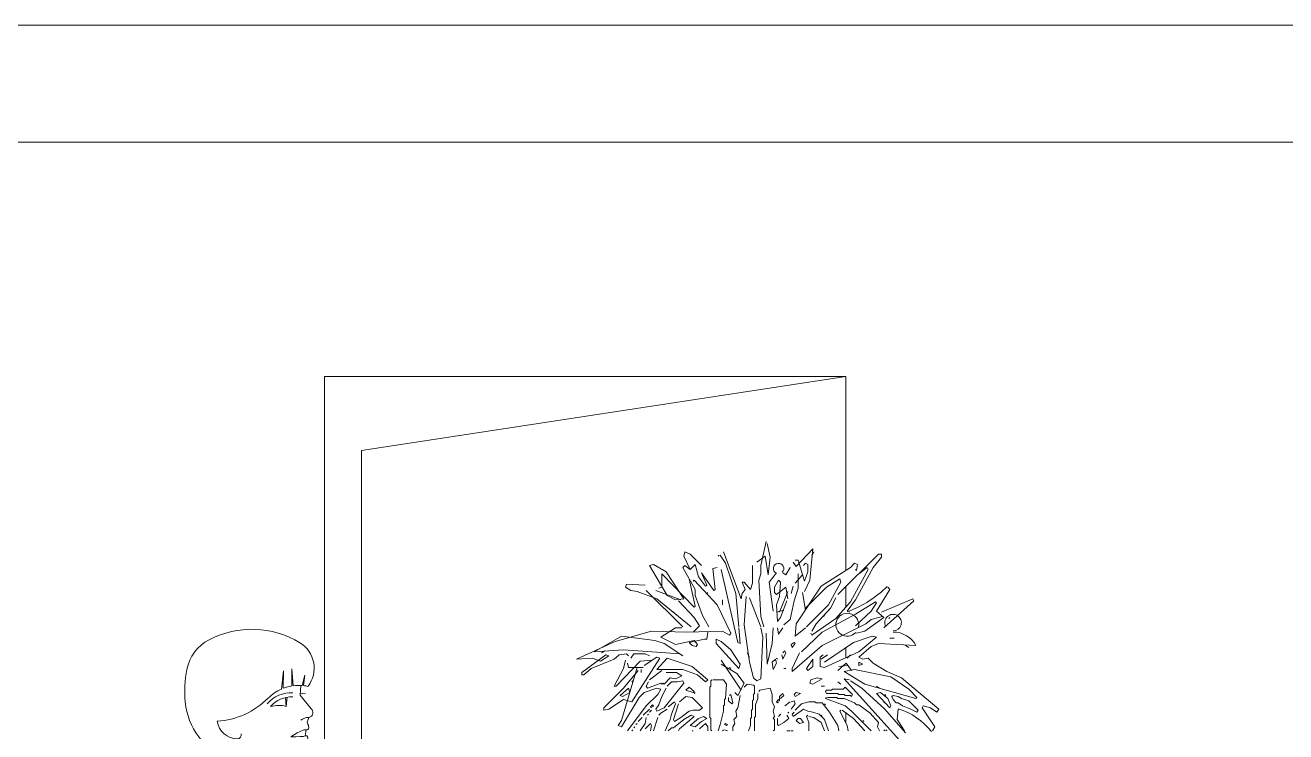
# Model space of a CAD drawing. Header units: metres. Extents: x -2 to 3328848, y -2 to 2725060.
# Drawn here: x 1663884.02 to 1663905.54, y 1363173.68 to 1363185.75 of the extents above; entities that cross this region are included whole.
import ezdxf

# ---------------------------------------------------------------- set-up
doc = ezdxf.new("R2010")
doc.units = ezdxf.units.M
doc.linetypes.add('0', pattern=[0])
doc.layers.get('0').update_dxf_attribs({"color": 253, "lineweight": 0})
for name, color, linetype, lineweight in [('8', 253, 'Continuous', 0), ('EFEC', 253, 'Continuous', 0), ('PUERTAS', 253, 'Continuous', 0)]:
    doc.layers.add(name, color=color, linetype=linetype, lineweight=lineweight)

# ---------------------------------------------------------------- blocks, each defined once
blk = doc.blocks.new('A$C16C20323')
at = {"layer": '8'}
for p, q in [((4361, 1782.8), (4364.5, 1775.8)), ((4368, 1735.5), (4362.8, 1788.1)), ((4362.8, 1788.1), (4390.8, 1758.3)), ((4434.6, 1774.1), (4439.9, 1796.8)), ((4450.4, 1760), (4441.6, 1800.4)), ((4483.7, 1704), (4513.5, 1782.8)), ((4578.3, 1782.8), (4569.6, 1779.3)), ((4580.1, 1775.8), (4578.3, 1782.8)), ((4252.4, 1779.3), (4247.1, 1779.3)), ((4247.1, 1779.3), (4247.1, 1774.1)), ((4247.1, 1774.1), (4261.1, 1756.5)), ((4320.7, 1711), (4252.4, 1779.3)), ((4287.4, 1761.8), (4292.7, 1763.6)), ((4289.2, 1751.3), (4287.4, 1761.8)), ((4292.7, 1763.6), (4299.7, 1756.5)), ((4371.5, 1761.8), (4375, 1763.6)), ((4371.5, 1749.5), (4371.5, 1761.8)), ((4375, 1763.6), (4378.5, 1760)), ((4387.3, 1768.8), (4376.8, 1733.8)), ((4392.6, 1768.8), (4387.3, 1768.8)), ((4390.8, 1758.3), (4396.1, 1765.3)), ((4438.1, 1744.3), (4434.6, 1774.1)), ((4443.4, 1775.8), (4438.1, 1744.3)), ((4457.4, 1765.3), (4443.4, 1775.8)), ((4492.5, 1712.7), (4510, 1763.6)), ((4510, 1763.6), (4518.7, 1777.6)), ((4522.2, 1775.8), (4520.5, 1777.6)), ((4520.5, 1777.6), (4522.2, 1775.8)), ((4569.6, 1779.3), (4550.3, 1760)), ((4555.5, 1740.8), (4560.8, 1761.8)), ((4560.8, 1761.8), (4569.6, 1753)), ((4569.6, 1753), (4580.1, 1775.8)), ((4630.9, 1761.8), (4609.9, 1749.5)), ((4637.9, 1760), (4630.9, 1761.8)), ((4261.1, 1756.5), (4290.9, 1702.2)), ((4271.6, 1756.5), (4269.9, 1753)), ((4269.9, 1753), (4299.7, 1698.7)), ((4285.7, 1746), (4271.6, 1756.5)), ((4290.9, 1753), (4289.2, 1751.3)), ((4289.2, 1751.3), (4289.2, 1751.3)), ((4299.7, 1756.5), (4348.8, 1725)), ((4376.8, 1733.8), (4371.5, 1749.5)), ((4380.3, 1744.3), (4392.6, 1730.3)), ((4387.3, 1721.5), (4387.3, 1746)), ((4401.3, 1756.5), (4408.3, 1744.3)), ((4408.3, 1744.3), (4413.6, 1747.8)), ((4424.1, 1747.8), (4436.4, 1732)), ((4450.4, 1746), (4450.4, 1760)), ((4453.9, 1735.5), (4450.4, 1746)), ((4464.4, 1760), (4464.4, 1730.3)), ((4517, 1753), (4489, 1630.4)), ((4524, 1756.5), (4531, 1754.8)), ((4531, 1754.8), (4527.5, 1719.7)), ((4529.3, 1718), (4550.3, 1747.8)), ((4550.3, 1747.8), (4541.5, 1726.7)), ((4543.3, 1725), (4555.5, 1740.8)), ((4560.8, 1719.7), (4581.8, 1756.5)), ((4562.6, 1689.9), (4616.9, 1746)), ((4578.3, 1760), (4569.6, 1753)), ((4581.8, 1756.5), (4578.3, 1760)), ((4609.9, 1749.5), (4580.1, 1704)), ((4608.1, 1709.2), (4637.9, 1760)), ((4616.9, 1746), (4616.9, 1723.2)), ((4236.6, 1723.2), (4233.1, 1719.7)), ((4233.1, 1719.7), (4255.9, 1682.9)), ((4315.5, 1732), (4317.2, 1737.3)), ((4336.5, 1693.5), (4315.5, 1732)), ((4317.2, 1737.3), (4340, 1723.2)), ((4340, 1723.2), (4375, 1688.2)), ((4348.8, 1725), (4390.8, 1661.9)), ((4376.8, 1716.2), (4368, 1735.5)), ((4394.3, 1700.5), (4387.3, 1721.5)), ((4396.1, 1725), (4399.6, 1712.7)), ((4404.8, 1704), (4408.3, 1723.2)), ((4408.3, 1723.2), (4424.1, 1711)), ((4420.6, 1735.5), (4417.1, 1732)), ((4417.1, 1732), (4418.9, 1707.5)), ((4427.6, 1723.2), (4420.6, 1735.5)), ((4427.6, 1714.5), (4427.6, 1723.2)), ((4436.4, 1732), (4429.4, 1682.9)), ((4450.4, 1674.2), (4453.9, 1735.5)), ((4464.4, 1730.3), (4467.9, 1719.7)), ((4467.9, 1719.7), (4478.4, 1732)), ((4481.9, 1732), (4476.7, 1719.7)), ((4476.7, 1719.7), (4481.9, 1712.7)), ((4478.4, 1732), (4481.9, 1732)), ((4562.6, 1735.5), (4524, 1693.5)), ((4527.5, 1719.7), (4529.3, 1718)), ((4541.5, 1726.7), (4543.3, 1725)), ((4571.3, 1737.3), (4560.8, 1691.7)), ((4560.8, 1709.2), (4560.8, 1719.7)), ((4564.3, 1733.8), (4562.6, 1735.5)), ((4562.6, 1735.5), (4562.6, 1735.5)), ((4594.1, 1723.2), (4592.3, 1721.5)), ((4592.3, 1721.5), (4592.3, 1721.5)), ((4616.9, 1723.2), (4622.1, 1721.5)), ((4676.5, 1728.5), (4644.9, 1726.7)), ((4669.5, 1718), (4678.2, 1723.2)), ((4678.2, 1723.2), (4676.5, 1728.5)), ((4192.8, 1700.5), (4194.5, 1704)), ((4243.6, 1654.9), (4192.8, 1700.5)), ((4194.5, 1704), (4247.1, 1681.2)), ((4255.9, 1697), (4257.6, 1698.7)), ((4257.6, 1698.7), (4290.9, 1677.7)), ((4290.9, 1702.2), (4304.9, 1682.9)), ((4299.7, 1698.7), (4324.2, 1670.7)), ((4333, 1688.2), (4324.2, 1705.7)), ((4380.3, 1714.5), (4375, 1684.7)), ((4401.3, 1668.9), (4394.3, 1700.5)), ((4404.8, 1716.2), (4418.9, 1681.2)), ((4417.1, 1672.4), (4406.6, 1700.5)), ((4418.9, 1707.5), (4424.1, 1693.5)), ((4424.1, 1711), (4427.6, 1714.5)), ((4469.7, 1705.7), (4450.4, 1656.7)), ((4474.9, 1707.5), (4478.4, 1660.2)), ((4481.9, 1712.7), (4483.7, 1704)), ((4487.2, 1656.7), (4492.5, 1712.7)), ((4515.2, 1693.5), (4515.2, 1702.2)), ((4515.2, 1702.2), (4515.2, 1693.5)), ((4541.5, 1714.5), (4539.8, 1712.7)), ((4539.8, 1712.7), (4539.8, 1712.7)), ((4548.5, 1675.9), (4560.8, 1709.2)), ((4562.6, 1672.4), (4588.8, 1700.5)), ((4567.8, 1656.7), (4625.6, 1704)), ((4580.1, 1704), (4594.1, 1702.2)), ((4643.2, 1718), (4581.8, 1656.7)), ((4627.4, 1718), (4585.3, 1702.2)), ((4594.1, 1702.2), (4608.1, 1709.2)), ((4625.6, 1704), (4658.9, 1716.2)), ((4658.9, 1716.2), (4669.5, 1718)), ((4255.9, 1682.9), (4243.6, 1672.4)), ((4264.6, 1682.9), (4255.9, 1697)), ((4290.9, 1658.4), (4264.6, 1682.9)), ((4290.9, 1677.7), (4347, 1647.9)), ((4304.9, 1682.9), (4301.4, 1681.2)), ((4357.5, 1661.9), (4333, 1688.2)), ((4373.3, 1656.7), (4336.5, 1693.5)), ((4411.8, 1684.7), (4424.1, 1681.2)), ((4424.1, 1693.5), (4422.4, 1665.4)), ((4524, 1693.5), (4501.2, 1646.1)), ((4560.8, 1691.7), (4562.6, 1689.9)), ((4597.6, 1681.2), (4595.9, 1679.4)), ((4595.9, 1679.4), (4595.9, 1679.4)), ((4234.8, 1670.7), (4233.1, 1672.4)), ((4233.1, 1672.4), (4233.1, 1672.4)), ((4243.6, 1672.4), (4275.2, 1649.6)), ((4245.4, 1674.2), (4264.6, 1668.9)), ((4264.6, 1668.9), (4273.4, 1661.9)), ((4273.4, 1661.9), (4347, 1625.1)), ((4324.2, 1670.7), (4364.5, 1642.6)), ((4345.3, 1674.2), (4343.5, 1675.9)), ((4343.5, 1675.9), (4343.5, 1675.9)), ((4364.5, 1649.6), (4357.5, 1661.9)), ((4390.8, 1661.9), (4392.6, 1640.9)), ((4411.8, 1660.2), (4401.3, 1668.9)), ((4422.4, 1665.4), (4417.1, 1672.4)), ((4445.1, 1656.7), (4450.4, 1674.2)), ((4478.4, 1660.2), (4469.7, 1597.1)), ((4538, 1656.7), (4548.5, 1675.9)), ((4553.8, 1658.4), (4562.6, 1672.4)), ((4564.3, 1647.9), (4553.8, 1658.4)), ((4233.1, 1637.4), (4226.1, 1637.4)), ((4226.1, 1637.4), (4226.1, 1637.4)), ((4255.9, 1639.1), (4262.9, 1640.9)), ((4285.7, 1614.6), (4255.9, 1639.1)), ((4262.9, 1640.9), (4294.4, 1630.4)), ((4275.2, 1649.6), (4289.2, 1646.1)), ((4347, 1647.9), (4382.1, 1614.6)), ((4364.5, 1642.6), (4366.3, 1646.1)), ((4392.6, 1640.9), (4375, 1654.9)), ((4420.6, 1644.4), (4413.6, 1654.9)), ((4422.4, 1654.9), (4420.6, 1644.4)), ((4429.4, 1654.9), (4431.1, 1628.6)), ((4439.9, 1593.6), (4441.6, 1646.1)), ((4446.9, 1639.1), (4450.4, 1654.9)), ((4450.4, 1569), (4446.9, 1639.1)), ((4485.4, 1628.6), (4487.2, 1654.9)), ((4501.2, 1646.1), (4503, 1642.6)), ((4503, 1642.6), (4515.2, 1649.6)), ((4515.2, 1649.6), (4574.8, 1647.9)), ((4517, 1632.1), (4525.8, 1635.6)), ((4525.8, 1635.6), (4525.8, 1628.6)), ((4541.5, 1635.6), (4539.8, 1647.9)), ((4545, 1635.6), (4541.5, 1635.6)), ((4571.3, 1630.4), (4545, 1635.6)), ((4574.8, 1647.9), (4634.4, 1649.6)), ((4583.6, 1654.9), (4594.1, 1654.9)), ((4594.1, 1654.9), (4618.6, 1639.1)), ((4618.6, 1639.1), (4594.1, 1626.9)), ((4685.2, 1640.9), (4629.1, 1633.9)), ((4634.4, 1649.6), (4695.7, 1632.1)), ((4730.8, 1614.6), (4685.2, 1640.9)), ((4252.4, 1628.6), (4189.3, 1625.1)), ((4206.8, 1625.1), (4201.5, 1621.6)), ((4264.6, 1623.4), (4252.4, 1628.6)), ((4285.7, 1605.8), (4264.6, 1623.4)), ((4343.5, 1588.3), (4285.7, 1614.6)), ((4294.4, 1630.4), (4343.5, 1597.1)), ((4347, 1625.1), (4397.8, 1581.3)), ((4392.6, 1628.6), (4394.3, 1630.4)), ((4397.8, 1621.6), (4392.6, 1628.6)), ((4394.3, 1630.4), (4399.6, 1626.9)), ((4399.6, 1626.9), (4397.8, 1621.6)), ((4410.1, 1616.3), (4408.3, 1612.8)), ((4413.6, 1612.8), (4410.1, 1616.3)), ((4431.1, 1628.6), (4439.9, 1593.6)), ((4489, 1630.4), (4485.4, 1628.6)), ((4485.4, 1593.6), (4501.2, 1618.1)), ((4525.8, 1628.6), (4487.2, 1586.6)), ((4501.2, 1618.1), (4517, 1632.1)), ((4562.6, 1633.9), (4557.3, 1626.9)), ((4557.3, 1626.9), (4559.1, 1623.4)), ((4559.1, 1623.4), (4566.1, 1625.1)), ((4594.1, 1626.9), (4562.6, 1633.9)), ((4566.1, 1625.1), (4571.3, 1630.4)), ((4613.4, 1628.6), (4581.8, 1607.6)), ((4609.9, 1612.8), (4681.7, 1618.1)), ((4629.1, 1633.9), (4613.4, 1628.6)), ((4681.7, 1618.1), (4730.8, 1614.6)), ((4695.7, 1632.1), (4760.6, 1602.3)), ((4713.3, 1616.3), (4718.5, 1612.8)), ((4238.4, 1581.3), (4261.1, 1595.3)), ((4261.1, 1595.3), (4269.9, 1604.1)), ((4269.9, 1604.1), (4278.7, 1602.3)), ((4278.7, 1602.3), (4285.7, 1605.8)), ((4278.7, 1593.6), (4285.7, 1597.1)), ((4285.7, 1591.8), (4278.7, 1593.6)), ((4285.7, 1597.1), (4285.7, 1591.8)), ((4306.7, 1595.3), (4297.9, 1583)), ((4299.7, 1609.3), (4304.9, 1604.1)), ((4304.9, 1591.8), (4319, 1590.1)), ((4320.7, 1583), (4306.7, 1595.3)), ((4338.2, 1609.3), (4348.8, 1602.3)), ((4345.3, 1609.3), (4350.5, 1605.8)), ((4350.5, 1605.8), (4350.5, 1590.1)), ((4373.3, 1586.6), (4362.8, 1602.3)), ((4362.8, 1602.3), (4362.8, 1590.1)), ((4397.8, 1586.6), (4385.6, 1612.8)), ((4408.3, 1612.8), (4413.6, 1602.3)), ((4413.6, 1602.3), (4415.3, 1609.3)), ((4424.1, 1604.1), (4422.4, 1602.3)), ((4422.4, 1602.3), (4422.4, 1602.3)), ((4424.1, 1595.3), (4425.9, 1602.3)), ((4429.4, 1584.8), (4424.1, 1595.3)), ((4425.9, 1602.3), (4431.1, 1597.1)), ((4431.1, 1597.1), (4429.4, 1584.8)), ((4469.7, 1597.1), (4462.7, 1570.8)), ((4473.2, 1612.8), (4469.7, 1605.8)), ((4517, 1600.6), (4483.7, 1549.8)), ((4487.2, 1586.6), (4485.4, 1593.6)), ((4490.7, 1577.8), (4517, 1593.6)), ((4608.1, 1604.1), (4566.1, 1590.1)), ((4587.1, 1611.1), (4609.9, 1612.8)), ((4625.6, 1584.8), (4608.1, 1604.1)), ((4620.4, 1604.1), (4625.6, 1605.8)), ((4667.7, 1530.5), (4620.4, 1604.1)), ((4625.6, 1605.8), (4646.7, 1591.8)), ((4653.7, 1598.8), (4632.7, 1600.6)), ((4644.9, 1611.1), (4637.9, 1607.6)), ((4664.2, 1611.1), (4644.9, 1611.1)), ((4694, 1556.8), (4653.7, 1598.8)), ((4669.5, 1604.1), (4664.2, 1611.1)), ((4676.5, 1611.1), (4673, 1607.6)), ((4674.7, 1595.3), (4673, 1588.3)), ((4688.7, 1609.3), (4676.5, 1611.1)), ((4678.2, 1600.6), (4681.7, 1586.6)), ((4697.5, 1602.3), (4688.7, 1609.3)), ((4736, 1586.6), (4697.5, 1602.3)), ((4706.3, 1607.6), (4711.5, 1609.3)), ((4720.3, 1598.8), (4706.3, 1607.6)), ((4711.5, 1609.3), (4751.8, 1579.5)), ((4734.3, 1604.1), (4720.3, 1598.8)), ((4760.6, 1602.3), (4734.3, 1604.1)), ((4150.7, 1518.2), (4213.8, 1570.8)), ((4201.5, 1551.5), (4231.3, 1572.5)), ((4213.8, 1570.8), (4238.4, 1581.3)), ((4231.3, 1572.5), (4292.7, 1584.8)), ((4310.2, 1581.3), (4275.2, 1560.3)), ((4292.7, 1584.8), (4310.2, 1581.3)), ((4350.5, 1590.1), (4343.5, 1588.3)), ((4355.8, 1570.8), (4347, 1569)), ((4366.3, 1567.3), (4355.8, 1570.8)), ((4362.8, 1590.1), (4371.5, 1583)), ((4371.5, 1583), (4373.3, 1586.6)), ((4397.8, 1581.3), (4397.8, 1586.6)), ((4411.8, 1586.6), (4408.3, 1586.6)), ((4408.3, 1586.6), (4408.3, 1586.6)), ((4462.7, 1570.8), (4457.4, 1565.5)), ((4478.4, 1562), (4490.7, 1577.8)), ((4503, 1588.3), (4501.2, 1586.6)), ((4501.2, 1586.6), (4501.2, 1586.6)), ((4566.1, 1590.1), (4539.8, 1567.3)), ((4543.3, 1563.8), (4557.3, 1576)), ((4557.3, 1576), (4581.8, 1584.8)), ((4581.8, 1584.8), (4625.6, 1584.8)), ((4592.3, 1579.5), (4583.6, 1574.3)), ((4583.6, 1574.3), (4594.1, 1569)), ((4609.9, 1579.5), (4592.3, 1579.5)), ((4594.1, 1569), (4602.9, 1570.8)), ((4602.9, 1570.8), (4613.4, 1560.3)), ((4616.9, 1583), (4637.9, 1567.3)), ((4673, 1588.3), (4648.4, 1588.3)), ((4651.9, 1584.8), (4651.9, 1579.5)), ((4657.2, 1583), (4681.7, 1553.3)), ((4685.2, 1498.9), (4658.9, 1588.3)), ((4681.7, 1586.6), (4697.5, 1556.8)), ((4748.3, 1576), (4736, 1586.6)), ((4751.8, 1576), (4748.3, 1576)), ((4751.8, 1579.5), (4751.8, 1576)), ((4187.5, 1537.5), (4201.5, 1551.5)), ((4275.2, 1560.3), (4189.3, 1535.7)), ((4310.2, 1569), (4212.1, 1460.4)), ((4241.9, 1518.2), (4280.4, 1553.3)), ((4255.9, 1556.8), (4250.6, 1553.3)), ((4280.4, 1553.3), (4299.7, 1565.5)), ((4296.2, 1542.7), (4308.4, 1555)), ((4310.2, 1569), (4301.4, 1567.3)), ((4301.4, 1567.3), (4310.2, 1569)), ((4308.4, 1555), (4312, 1551.5)), ((4312, 1551.5), (4329.5, 1551.5)), ((4320.7, 1563.8), (4315.5, 1560.3)), ((4329.5, 1551.5), (4331.2, 1549.8)), ((4331.2, 1549.8), (4340, 1549.8)), ((4340, 1549.8), (4341.7, 1548)), ((4348.8, 1556.8), (4343.5, 1556.8)), ((4347, 1569), (4362.8, 1560.3)), ((4362.8, 1560.3), (4368, 1562)), ((4368, 1562), (4366.3, 1567.3)), ((4434.6, 1553.3), (4431.1, 1542.7)), ((4452.2, 1549.8), (4434.6, 1553.3)), ((4457.4, 1565.5), (4450.4, 1569)), ((4453.9, 1548), (4452.2, 1549.8)), ((4462.7, 1558.5), (4460.9, 1556.8)), ((4460.9, 1556.8), (4460.9, 1544.5)), ((4473.2, 1560.3), (4462.7, 1558.5)), ((4478.4, 1555), (4473.2, 1560.3)), ((4489, 1541), (4478.4, 1562)), ((4480.2, 1551.5), (4480.2, 1551.5)), ((4513.5, 1567.3), (4508.2, 1560.3)), ((4508.2, 1560.3), (4510, 1535.7)), ((4531, 1567.3), (4513.5, 1567.3)), ((4534.5, 1565.5), (4532.8, 1567.3)), ((4532.8, 1567.3), (4534.5, 1565.5)), ((4534.5, 1565.5), (4534.5, 1556.8)), ((4534.5, 1556.8), (4536.3, 1555)), ((4536.3, 1555), (4536.3, 1504.2)), ((4539.8, 1567.3), (4543.3, 1563.8)), ((4562.6, 1548), (4571.3, 1555)), ((4576.6, 1549.8), (4564.3, 1546.2)), ((4571.3, 1555), (4576.6, 1549.8)), ((4581.8, 1565.5), (4580.1, 1562)), ((4580.1, 1562), (4613.4, 1520)), ((4590.6, 1563.8), (4581.8, 1565.5)), ((4601.1, 1563.8), (4590.6, 1563.8)), ((4608.1, 1556.8), (4601.1, 1563.8)), ((4616.9, 1539.2), (4609.9, 1553.3)), ((4613.4, 1560.3), (4615.1, 1562)), ((4615.1, 1562), (4616.9, 1560.3)), ((4616.9, 1560.3), (4618.6, 1562)), ((4618.6, 1562), (4641.4, 1553.3)), ((4618.6, 1551.5), (4625.6, 1553.3)), ((4623.9, 1542.7), (4618.6, 1551.5)), ((4625.6, 1553.3), (4646.7, 1546.2)), ((4643.2, 1556.8), (4639.7, 1563.8)), ((4641.4, 1553.3), (4643.2, 1556.8)), ((4667.7, 1563.8), (4666, 1565.5)), ((4666, 1565.5), (4666, 1565.5)), ((4671.2, 1546.2), (4673, 1553.3)), ((4673, 1553.3), (4687, 1541)), ((4681.7, 1553.3), (4715, 1520)), ((4697.5, 1556.8), (4694, 1556.8)), ((4185.8, 1516.5), (4201.5, 1532.2)), ((4189.3, 1535.7), (4187.5, 1537.5)), ((4201.5, 1532.2), (4213.8, 1535.7)), ((4219.1, 1528.7), (4212.1, 1523.5)), ((4213.8, 1535.7), (4219.1, 1539.2)), ((4219.1, 1539.2), (4227.8, 1541)), ((4222.6, 1528.7), (4219.1, 1528.7)), ((4227.8, 1534), (4222.6, 1528.7)), ((4227.8, 1541), (4229.6, 1539.2)), ((4229.6, 1539.2), (4227.8, 1534)), ((4231.3, 1523.5), (4236.6, 1535.7)), ((4255.9, 1544.5), (4233.1, 1520)), ((4236.6, 1535.7), (4248.9, 1546.2)), ((4241.9, 1542.7), (4240.1, 1541)), ((4240.1, 1541), (4241.9, 1542.7)), ((4243.6, 1530.5), (4241.9, 1528.7)), ((4241.9, 1528.7), (4243.6, 1530.5)), ((4248.9, 1546.2), (4255.9, 1544.5)), ((4292.7, 1528.7), (4289.2, 1525.2)), ((4310.2, 1535.7), (4292.7, 1528.7)), ((4297.9, 1539.2), (4296.2, 1542.7)), ((4299.7, 1541), (4297.9, 1539.2)), ((4308.4, 1541), (4299.7, 1541)), ((4310.2, 1542.7), (4308.4, 1541)), ((4319, 1542.7), (4310.2, 1542.7)), ((4320.7, 1535.7), (4310.2, 1535.7)), ((4341.7, 1535.7), (4317.2, 1527)), ((4320.7, 1544.5), (4319, 1542.7)), ((4340, 1544.5), (4320.7, 1544.5)), ((4322.5, 1537.5), (4320.7, 1535.7)), ((4338.2, 1537.5), (4322.5, 1537.5)), ((4347, 1528.7), (4334.7, 1512.9)), ((4341.7, 1548), (4340, 1544.5)), ((4341.7, 1535.7), (4340, 1537.5)), ((4340, 1537.5), (4341.7, 1535.7)), ((4357.5, 1528.7), (4347, 1528.7)), ((4359.3, 1530.5), (4357.5, 1528.7)), ((4369.8, 1530.5), (4359.3, 1530.5)), ((4382.1, 1527), (4369.8, 1530.5)), ((4383.8, 1544.5), (4390.8, 1546.2)), ((4392.6, 1539.2), (4383.8, 1544.5)), ((4390.8, 1546.2), (4394.3, 1542.7)), ((4394.3, 1542.7), (4392.6, 1539.2)), ((4394.3, 1532.2), (4392.6, 1527)), ((4399.6, 1530.5), (4394.3, 1532.2)), ((4410.1, 1523.5), (4401.3, 1530.5)), ((4413.6, 1544.5), (4411.8, 1541)), ((4411.8, 1541), (4417.1, 1535.7)), ((4418.9, 1539.2), (4413.6, 1544.5)), ((4418.9, 1539.2), (4418.9, 1532.2)), ((4418.9, 1532.2), (4420.6, 1534)), ((4420.6, 1534), (4424.1, 1530.5)), ((4422.4, 1528.7), (4420.6, 1530.5)), ((4424.1, 1530.5), (4422.4, 1528.7)), ((4431.1, 1530.5), (4427.6, 1521.7)), ((4431.1, 1542.7), (4431.1, 1530.5)), ((4455.7, 1544.5), (4455.7, 1535.7)), ((4455.7, 1535.7), (4459.2, 1525.2)), ((4460.9, 1544.5), (4462.7, 1542.7)), ((4462.7, 1542.7), (4462.7, 1534)), ((4462.7, 1534), (4464.4, 1532.2)), ((4464.4, 1532.2), (4464.4, 1518.2)), ((4485.4, 1541), (4489, 1520)), ((4494.2, 1546.2), (4489, 1541)), ((4501.2, 1542.7), (4497.7, 1528.7)), ((4497.7, 1528.7), (4499.5, 1527)), ((4499.5, 1527), (4504.7, 1532.2)), ((4503, 1541), (4501.2, 1542.7)), ((4504.7, 1532.2), (4504.7, 1537.5)), ((4510, 1535.7), (4511.7, 1534)), ((4511.7, 1534), (4511.7, 1525.2)), ((4566.1, 1537.5), (4548.5, 1520)), ((4562.6, 1544.5), (4560.8, 1546.2)), ((4560.8, 1546.2), (4562.6, 1544.5)), ((4564.3, 1546.2), (4562.6, 1548)), ((4576.6, 1539.2), (4566.1, 1537.5)), ((4587.1, 1530.5), (4576.6, 1539.2)), ((4595.9, 1530.5), (4594.1, 1527)), ((4606.4, 1521.7), (4595.9, 1530.5)), ((4622.1, 1525.2), (4616.9, 1539.2)), ((4643.2, 1523.5), (4623.9, 1542.7)), ((4646.7, 1546.2), (4655.4, 1537.5)), ((4655.4, 1537.5), (4685.2, 1488.4)), ((4681.7, 1534), (4667.7, 1530.5)), ((4683.5, 1539.2), (4671.2, 1546.2)), ((4706.3, 1518.2), (4681.7, 1534)), ((4687, 1541), (4683.5, 1539.2)), ((4154.2, 1512.9), (4150.7, 1518.2)), ((4164.7, 1520), (4154.2, 1512.9)), ((4157.7, 1488.4), (4178.8, 1520)), ((4177, 1523.5), (4164.7, 1520)), ((4178.8, 1520), (4177, 1523.5)), ((4187.5, 1512.9), (4185.8, 1516.5)), ((4198, 1518.2), (4187.5, 1512.9)), ((4212.1, 1523.5), (4198, 1518.2)), ((4206.8, 1477.9), (4241.9, 1518.2)), ((4220.8, 1500.7), (4219.1, 1518.2)), ((4233.1, 1520), (4231.3, 1523.5)), ((4266.4, 1511.2), (4252.4, 1495.4)), ((4285.7, 1525.2), (4266.4, 1511.2)), ((4297.9, 1514.7), (4269.9, 1486.7)), ((4289.2, 1525.2), (4285.7, 1525.2)), ((4313.7, 1516.5), (4294.4, 1502.4)), ((4308.4, 1523.5), (4297.9, 1514.7)), ((4317.2, 1514.7), (4304.9, 1490.2)), ((4317.2, 1527), (4308.4, 1523.5)), ((4317.2, 1514.7), (4315.5, 1516.5)), ((4315.5, 1516.5), (4317.2, 1514.7)), ((4334.7, 1512.9), (4320.7, 1490.2)), ((4343.5, 1527), (4341.7, 1525.2)), ((4341.7, 1525.2), (4343.5, 1527)), ((4352.3, 1509.4), (4343.5, 1500.7)), ((4348.8, 1507.7), (4347, 1505.9)), ((4347, 1505.9), (4348.8, 1507.7)), ((4362.8, 1512.9), (4352.3, 1509.4)), ((4371.5, 1514.7), (4362.8, 1512.9)), ((4378.5, 1518.2), (4371.5, 1514.7)), ((4373.3, 1505.9), (4371.5, 1507.7)), ((4371.5, 1507.7), (4373.3, 1505.9)), ((4396.1, 1505.9), (4378.5, 1518.2)), ((4392.6, 1516.5), (4382.1, 1527)), ((4392.6, 1527), (4399.6, 1518.2)), ((4397.8, 1509.4), (4394.3, 1512.9)), ((4397.8, 1509.4), (4396.1, 1505.9)), ((4401.3, 1516.5), (4401.3, 1516.5)), ((4404.8, 1511.2), (4403.1, 1512.9)), ((4406.6, 1507.7), (4403.1, 1502.4)), ((4411.8, 1520), (4411.8, 1520)), ((4413.6, 1516.5), (4413.6, 1516.5)), ((4415.3, 1512.9), (4415.3, 1512.9)), ((4420.6, 1505.9), (4417.1, 1509.4)), ((4417.1, 1509.4), (4417.1, 1507.7)), ((4427.6, 1521.7), (4429.4, 1514.7)), ((4429.4, 1514.7), (4427.6, 1505.9)), ((4459.2, 1525.2), (4459.2, 1505.9)), ((4464.4, 1518.2), (4466.2, 1516.5)), ((4466.2, 1516.5), (4466.2, 1504.2)), ((4489, 1520), (4492.5, 1514.7)), ((4492.5, 1514.7), (4490.7, 1505.9)), ((4511.7, 1525.2), (4513.5, 1523.5)), ((4513.5, 1523.5), (4513.5, 1514.7)), ((4513.5, 1514.7), (4518.7, 1491.9)), ((4548.5, 1520), (4553.8, 1516.5)), ((4553.8, 1516.5), (4564.3, 1516.5)), ((4567.8, 1507.7), (4562.6, 1505.9)), ((4564.3, 1516.5), (4571.3, 1514.7)), ((4580.1, 1500.7), (4567.8, 1507.7)), ((4571.3, 1514.7), (4585.3, 1504.2)), ((4597.6, 1500.7), (4588.8, 1527)), ((4594.1, 1527), (4601.1, 1509.4)), ((4601.1, 1509.4), (4602.9, 1500.7)), ((4618.6, 1511.2), (4608.1, 1518.2)), ((4613.4, 1520), (4625.6, 1514.7)), ((4622.1, 1507.7), (4618.6, 1511.2)), ((4627.4, 1518.2), (4622.1, 1525.2)), ((4625.6, 1514.7), (4627.4, 1518.2)), ((4632.7, 1525.2), (4630.9, 1523.5)), ((4630.9, 1523.5), (4632.7, 1521.7)), ((4636.2, 1521.7), (4632.7, 1525.2)), ((4636.2, 1521.7), (4634.4, 1520)), ((4634.4, 1520), (4636.2, 1521.7)), ((4637.9, 1512.9), (4634.4, 1516.5)), ((4648.4, 1507.7), (4637.9, 1518.2)), ((4641.4, 1507.7), (4639.7, 1509.4)), ((4674.7, 1481.4), (4643.2, 1523.5)), ((4715, 1516.5), (4706.3, 1518.2)), ((4709.8, 1525.2), (4708, 1527)), ((4708, 1527), (4709.8, 1525.2)), ((4715, 1520), (4715, 1516.5)), ((4161.2, 1481.4), (4157.7, 1488.4)), ((4208.6, 1481.4), (4220.8, 1500.7)), ((4254.1, 1488.4), (4250.6, 1481.4)), ((4252.4, 1495.4), (4254.1, 1488.4)), ((4269.9, 1486.7), (4264.6, 1481.4)), ((4294.4, 1502.4), (4275.2, 1481.4)), ((4278.7, 1498.9), (4276.9, 1497.2)), ((4276.9, 1497.2), (4278.7, 1498.9)), ((4304.9, 1490.2), (4303.2, 1481.4)), ((4320.7, 1490.2), (4319, 1481.4)), ((4343.5, 1500.7), (4336.5, 1481.4)), ((4348.8, 1495.4), (4343.5, 1481.4)), ((4361, 1504.2), (4348.8, 1495.4)), ((4369.8, 1505.9), (4361, 1504.2)), ((4373.3, 1505.9), (4369.8, 1495.4)), ((4369.8, 1495.4), (4369.8, 1481.4)), ((4378.5, 1495.4), (4383.8, 1502.4)), ((4385.6, 1493.7), (4378.5, 1495.4)), ((4383.8, 1502.4), (4387.3, 1502.4)), ((4390.8, 1498.9), (4385.6, 1493.7)), ((4387.3, 1502.4), (4390.8, 1498.9)), ((4403.1, 1502.4), (4411.8, 1495.4)), ((4411.8, 1495.4), (4420.6, 1490.2)), ((4420.6, 1490.2), (4422.4, 1491.9)), ((4422.4, 1491.9), (4422.4, 1502.4)), ((4427.6, 1505.9), (4429.4, 1502.4)), ((4429.4, 1502.4), (4427.6, 1500.7)), ((4427.6, 1500.7), (4427.6, 1483.2)), ((4459.2, 1505.9), (4460.9, 1504.2)), ((4460.9, 1504.2), (4460.9, 1481.4)), ((4466.2, 1504.2), (4467.9, 1502.4)), ((4467.9, 1502.4), (4467.9, 1490.2)), ((4467.9, 1490.2), (4471.4, 1481.4)), ((4490.7, 1505.9), (4496, 1500.7)), ((4496, 1500.7), (4494.2, 1493.7)), ((4494.2, 1493.7), (4497.7, 1488.4)), ((4497.7, 1488.4), (4497.7, 1481.4)), ((4506.5, 1491.9), (4510, 1493.7)), ((4508.2, 1490.2), (4506.5, 1491.9)), ((4511.7, 1491.9), (4508.2, 1490.2)), ((4510, 1493.7), (4511.7, 1491.9)), ((4518.7, 1491.9), (4522.2, 1481.4)), ((4536.3, 1504.2), (4534.5, 1502.4)), ((4534.5, 1502.4), (4534.5, 1483.2)), ((4543.3, 1493.7), (4539.8, 1488.4)), ((4539.8, 1488.4), (4539.8, 1481.4)), ((4541.5, 1502.4), (4546.8, 1505.9)), ((4550.3, 1497.2), (4541.5, 1502.4)), ((4553.8, 1484.9), (4543.3, 1493.7)), ((4546.8, 1505.9), (4555.5, 1502.4)), ((4560.8, 1488.4), (4550.3, 1497.2)), ((4555.5, 1502.4), (4569.6, 1490.2)), ((4569.6, 1490.2), (4560.8, 1488.4)), ((4562.6, 1505.9), (4587.1, 1484.9)), ((4597.6, 1486.7), (4580.1, 1500.7)), ((4585.3, 1504.2), (4595.9, 1497.2)), ((4595.9, 1497.2), (4597.6, 1500.7)), ((4601.1, 1486.7), (4597.6, 1486.7)), ((4606.4, 1481.4), (4601.1, 1486.7)), ((4602.9, 1500.7), (4611.6, 1481.4)), ((4623.9, 1504.2), (4630.9, 1481.4)), ((4636.2, 1493.7), (4634.4, 1490.2)), ((4634.4, 1490.2), (4636.2, 1481.4)), ((4644.9, 1484.9), (4636.2, 1493.7)), ((4643.2, 1504.2), (4644.9, 1493.7)), ((4644.9, 1493.7), (4653.7, 1481.4)), ((4657.2, 1497.2), (4650.2, 1504.2)), ((4660.7, 1491.9), (4658.9, 1493.7)), ((4664.2, 1486.7), (4662.4, 1488.4)), ((4690.5, 1490.2), (4685.2, 1498.9)), ((4685.2, 1488.4), (4690.5, 1490.2)), ((4240.1, 1483.2), (4238.4, 1481.4)), ((4238.4, 1481.4), (4240.1, 1483.2)), ((4243.6, 1481.4), (4241.9, 1483.2)), ((4241.9, 1483.2), (4243.6, 1481.4)), ((4399.6, 1481.4), (4396.1, 1481.4)), ((4406.6, 1481.4), (4401.3, 1481.4)), ((4427.6, 1483.2), (4429.4, 1481.4)), ((4511.7, 1483.2), (4506.5, 1481.4)), ((4515.2, 1481.4), (4513.5, 1483.2)), ((4513.5, 1483.2), (4515.2, 1481.4)), ((4534.5, 1483.2), (4532.8, 1481.4)), ((4566.1, 1481.4), (4564.3, 1481.4)), ((4564.3, 1481.4), (4566.1, 1481.4)), ((4587.1, 1484.9), (4588.8, 1481.4)), ((4667.7, 1481.4), (4666, 1483.2)), ((4666, 1483.2), (4667.7, 1481.4))]:
    blk.add_line(p, q, dxfattribs=at)
for centre, radius, start, end in [((4420.6, 1754.8), 8.76, 296.5651, 225), ((4369.8, 1859.9), 189.3, 225.7441, 249.0755), ((4227.8, 1663.7), 14, 333.4349, 270), ((4304.9, 1660.2), 19.3, 221.6335, 195.2551), ((4227.8, 1604.1), 43.8, 90, 151.3895), ((4252.4, 1409.6), 113.9, 107.0378, 141.7456)]:
    blk.add_arc(centre, radius, start, end, dxfattribs=at)
blk = doc.blocks.new('PE-10')
for p, q in [((0.0487, 1.6295), (0.0452, 1.5985)), ((0.0482, 1.5997), (0.0487, 1.6295)), ((0.063, 1.6327), (0.0628, 1.6037)), ((0.0652, 1.6041), (0.063, 1.6327)), ((0.085, 1.6224), (0.0805, 1.6045)), ((0.0824, 1.6043), (0.085, 1.6224)), ((0.0781, 1.6046), (0.0769, 1.588)), ((0.0531, 1.5686), (0.052, 1.5838)), ((0.0549, 1.5844), (0.0531, 1.5686)), ((0.0959, 1.5646), (0.0769, 1.588)), ((0.0771, 1.5916), (0.0858, 1.5904)), ((0.0899, 1.5449), (0.0915, 1.5501)), ((0.0721, 1.5239), (0.0819, 1.5281)), ((0.0871, 1.5287), (0.0854, 1.5184)), ((-0.0322, 1.5042), (-0.0316, 1.5135)), ((0.0612, 1.5169), (0.0721, 1.5239)), ((0.0612, 1.5169), (0.0695, 1.5169)), ((0.0695, 1.5169), (0.0769, 1.5175)), ((0.0829, 1.5173), (0.0854, 1.5184)), ((0.0871, 1.51), (0.0866, 1.5037)), ((-0.0455, 1.4783), (-0.0328, 1.4919)), ((-0.0328, 1.4919), (-0.0264, 1.4976)), ((-0.0312, 1.5001), (-0.0322, 1.5042)), ((-0.0264, 1.4976), (-0.0312, 1.5001)), ((0.0729, 1.4787), (0.0203, 1.4851)), ((0.0866, 1.5037), (0.0885, 1.4967)), ((-0.0455, 1.4783), (-0.0464, 1.4519)), ((0.0473, 1.4818), (0.0492, 1.4546)), ((0.0476, 1.4768), (0.0717, 1.4728)), ((0.0717, 1.4728), (0.1475, 1.4699)), ((0.1241, 1.4183), (0.1219, 1.4709)), ((0.1291, 1.4189), (0.1268, 1.4711)), ((-0.111, 1.4236), (-0.0464, 1.4519)), ((-0.1263, 1.4221), (-0.1413, 1.417)), ((-0.1263, 1.4221), (-0.1221, 1.4248)), ((-0.1263, 1.4221), (-0.0727, 1.3389)), ((-0.1221, 1.4248), (-0.0691, 1.3424)), ((-0.1205, 1.4224), (-0.111, 1.4236)), ((0.1347, 1.3677), (0.1241, 1.4183)), ((0.1401, 1.3664), (0.1291, 1.4189)), ((-0.1766, 1.3874), (-0.1917, 1.3596)), ((0.0593, 1.2747), (0.1347, 1.3677)), ((0.0635, 1.2719), (0.1401, 1.3664)), ((0.1401, 1.3664), (0.1769, 1.3478)), ((-0.0727, 1.3389), (-0.0967, 1.2637)), ((-0.0727, 1.3389), (-0.0123, 1.2964)), ((-0.0691, 1.3424), (-0.0096, 1.3006)), ((-0.1273, 1.328), (-0.1908, 1.2123)), ((0.2369, 1.3138), (0.2608, 1.2261)), ((-0.2125, 1.3071), (-0.273, 1.1702)), ((-0.1403, 1.307), (-0.0967, 1.2637)), ((-0.0123, 1.2964), (0.0397, 1.2657)), ((-0.0096, 1.3006), (0.0422, 1.27)), ((0.1773, 1.2895), (0.2092, 1.2061)), ((-0.1908, 1.2123), (-0.215, 1.1704)), ((0.2092, 1.2061), (0.2222, 1.1233)), ((0.2608, 1.2261), (0.2662, 1.2133)), ((-0.0513, 1.0967), (-0.0556, 1.1419)), ((0.2222, 1.1233), (0.2265, 1.0035)), ((0.2089, 1.0361), (0.1861, 1.0855)), ((0.2311, 0.995), (0.2089, 1.0361)), ((0.2478, 0.9377), (0.2311, 0.995)), ((0.2158, 0.7579), (0.2478, 0.9377)), ((-0.1364, 0.7868), (-0.1679, 0.4515)), ((-0.1364, 0.7868), (-0.1365, 0.6203)), ((0.2012, 0.6074), (0.2158, 0.7579)), ((0.0467, 0.6998), (0.0662, 0.5649)), ((-0.1365, 0.6203), (-0.1365, 0.5857)), ((0.1915, 0.4144), (0.2012, 0.6074)), ((0.0662, 0.5649), (0.0727, 0.4068)), ((0.0063, 0.4046), (0.0151, 0.5442)), ((0.0144, 0.532), (0.0289, 0.4728)), ((0.0289, 0.4728), (0.0321, 0.4367)), ((-0.1679, 0.4515), (-0.1314, 0.4445)), ((-0.1302, 0.4285), (-0.0969, 0.4184)), ((0.1565, 0.4072), (0.1915, 0.4144)), ((0.0727, 0.4068), (0.0981, 0.4065)), ((0.0981, 0.4065), (0.1565, 0.4072)), ((0.1239, 0.2806), (0.1347, 0.4069)), ((0.0704, 0.26), (0.0714, 0.2421)), ((0.0714, 0.2421), (0.0676, 0.218)), ((-0.0082, 0.168), (-0.0077, 0.1445)), ((0.0439, 0.1673), (0.0491, 0.1331)), ((-0.0077, 0.1445), (-0.0025, 0.1112)), ((0.0491, 0.1331), (0.0569, 0.1132)), ((0.0446, 0.0482), (0.0556, 0.0736)), ((0.0556, 0.0736), (0.0515, 0.0292)), ((0.0438, 0.0159), (0.0446, 0.0482)), ((-0.0372, 0.0356), (-0.0372, 0.0149)), ((0.0515, 0.0292), (0.0439, 0.0213)), ((0.0259, 0.0066), (0.0438, 0.0159))]:
    blk.add_line(p, q)
for centre, radius, start, end in [((-0.0056, 1.5431), 0.1574, 58.5116, 117.6408), ((-0.0447, 1.6179), 0.0731, 117.6408, 169.0521), ((0.0501, 1.6341), 0.0508, 322.3779, 58.5116), ((0.0802, 1.5937), 0.2003, 169.0521, 184.9196), ((0.0748, 1.5308), 0.0739, 113.625, 135.0455), ((0.0748, 1.5308), 0.0739, 99.3937, 111.0784), ((0.0748, 1.5308), 0.0739, 85.6198, 97.4573), ((0.0748, 1.5308), 0.0739, 77.8885, 84.0746), ((-0.0028, 1.5872), 0.117, 185.2573, 248.5867), ((-0.0741, 1.6795), 0.1365, 273.8558, 315.0455), ((0.0622, 1.5376), 0.0546, 87.3799, 139.3681), ((0.0622, 1.5376), 0.0474, 87.3799, 139.3681), ((0.04, 1.5262), 0.0444, 72.8213, 108.0508), ((0.0938, 1.5226), 0.0276, 94.813, 124.66), ((0.0908, 1.558), 0.00793, 274.813, 351.5979), ((0.0898, 1.5581), 0.00892, 351.5979, 46.7853), ((-0.0294, 1.5495), 0.036, 189.9282, 268.6777), ((0.0855, 1.5198), 0.00908, 79.9015, 113.3543), ((0.0878, 1.5324), 0.00373, 259.9015, 351.7352), ((0.0958, 1.5419), 0.00665, 153.4251, 210.9002), ((0.0815, 1.5333), 0.0101, 351.7352, 30.9002), ((-0.0301, 1.5201), 0.00659, 268.6777, 14.4466), ((0.0789, 1.4927), 0.0249, 80.7394, 94.6826), ((0.0845, 1.5147), 0.00532, 253.8265, 299.5837), ((0.0867, 1.5154), 0.00318, 13.7186, 113.1839), ((0.0844, 1.5149), 0.00556, 299.5837, 13.7186), ((0.0271, 1.5408), 0.0561, 226.0993, 263.0936), ((0.0745, 1.4931), 0.0144, 263.6309, 14.7536), ((0.1449, 1.4026), 0.0674, 27.4487, 87.7883), ((0.0162, 1.3357), 0.2124, 4.5594, 27.4487), ((-0.1211, 1.3572), 0.0632, 108.6471, 151.3733), ((0.0128, 1.2482), 0.2329, 151.4233, 165.3444), ((3.7744, 1.3438), 3.5976, 179.9363, 184.1184), ((0.363, 1.3634), 0.1355, 184.5594, 201.4476), ((0.0485, 1.2806), 0.0173, 239.4386, 329.7542), ((0.0485, 1.2806), 0.0123, 239.4386, 331.3849), ((-0.7532, 0.9746), 0.7173, 13.4873, 23.7696), ((0.1198, 1.152), 0.1587, 356.062, 22.7221), ((-0.2168, 1.1454), 0.0615, 156.1697, 215.5506), ((-0.1887, 1.1552), 0.0304, 149.964, 219.3134), ((0.0509, 0.6033), 0.5491, 76.0966, 101.187), ((-17.9789, 2.3835), 18.2992, 355.58477, 356.10708), ((-0.4879, 0.9101), 0.3563, 26.6011, 39.3134), ((0.2253, 1.4613), 0.6048, 215.5506, 229.9087), ((0.0465, 0.6477), 0.4595, 72.311, 102.291), ((0.0519, 0.9788), 0.1566, 131.222, 152.0982), ((-0.0151, 1.1469), 0.1725, 206.6011, 235.2749), ((0.191, 0.8626), 0.336, 145.6627, 193.028), ((-0.2535, 0.8926), 0.1386, 35.0506, 49.9087), ((-0.0883, 0.9576), 0.0537, 117.7833, 204.6364), ((-0.0883, 0.9576), 0.0472, 129.3904, 193.0293), ((0.2246, 0.9595), 0.0441, 297.0508, 87.5781), ((0.2246, 0.9595), 0.0374, 305.3485, 81.1942), ((0.2246, 0.9595), 0.0285, 320.829, 71.6689), ((-0.6834, 0.8378), 0.743, 343.8566, 349.2926), ((0.4192, 0.5187), 0.4049, 163.8566, 176.389), ((1.8302, 0.5857), 1.9667, 180, 184.5845), ((0.0614, 0.5149), 0.0246, 196.6678, 288.6567), ((0.462, 0.475), 0.4317, 185.0832, 197.9258), ((-0.0023, 0.7318), 0.3273, 253.2129, 271.517), ((1.9086, 0.6712), 1.9817, 187.6067, 194.7089), ((1.2468, 0.2678), 1.2071, 175.2518, 184.7769), ((-0.4261, 0.1877), 0.5018, 8.2923, 17.9258), ((0.1617, 0.2721), 0.0388, 167.249, 202.0913), ((0.0537, 0.2282), 0.0778, 353.481, 22.0913), ((0.1233, 0.2092), 0.0563, 171.0788, 202.964), ((0.1774, 0.2141), 0.0467, 173.481, 215.7806), ((-0.0012, 0.1565), 0.0789, 6.919, 22.964), ((0.1005, 0.1587), 0.0481, 8.7459, 35.7806), ((0.5437, 0.2226), 0.47, 186.919, 192.4142), ((0.3414, 0.1958), 0.1957, 188.7459, 200.3428), ((-0.0787, 0.107), 0.1304, 336.1467, 11.5645), ((-0.1519, 0.134), 0.1512, 319.345, 351.3026), ((0.0103, 0.0949), 0.0501, 334.8524, 21.4272), ((-0.0142, 0.0998), 0.1011, 0.0014, 12.4142), ((0.0283, 0.0797), 0.1382, 339.1006, 20.3428), ((0.1248, 0.1094), 0.039, 194.1847, 356.6016), ((0.1749, 0.0998), 0.0879, 180.0014, 230.239), ((0.0022, 0.0648), 0.0291, 204.192, 302.621), ((-0.2621, 0.5193), 0.5548, 300.3135, 303.06), ((0.145, 0.0638), 0.0411, 230.239, 272.9155), ((0.1464, 0.0346), 0.0118, 272.9155, 339.1006), ((0, 0.054), 0.054, 226.4502, 298.6221)]:
    blk.add_arc(centre, radius, start, end)

msp = doc.modelspace()

# ---------------------------------------------------------------- linework, layer by layer
for p, q in [((1663952.859, 1363185.749), (1663732.859, 1363185.749)), ((1663951.359, 1363183.749), (1663843.609, 1363183.749)), ((1663889.129, 1363179.749), (1663889.129, 1363158.749)), ((1663889.129, 1363179.749), (1663898.027, 1363179.749)), ((1663898.027, 1363179.749), (1663898.027, 1363176.445)), ((1663898.027, 1363176.168), (1663898.027, 1363175.819)), ((1663898.027, 1363175.127), (1663898.027, 1363174.956)), ((1663898.027, 1363174.016), (1663898.027, 1363173.847))]:
    msp.add_line(p, q)
at = {"layer": 'PUERTAS', "ltscale": 0.004}
msp.add_line((1663898.027, 1363179.749), (1663889.759, 1363178.487), dxfattribs=at)
at = {"layer": 'PUERTAS', "linetype": '0', "ltscale": 0.004}
msp.add_line((1663889.759, 1363159.591), (1663889.759, 1363178.487), dxfattribs=at)

# ---------------------------------------------------------------- block references
at = {"xscale": -0.010140944072121, "yscale": 0.010140944072121, "zscale": 0.010140944072121}
msp.add_blockref('A$C16C20323', (1663941.709, 1363158.673), dxfattribs=at)
msp.add_blockref('A$C16C20323', (1663941.709, 1363158.673), dxfattribs=at)
at = {"layer": 'EFEC', "xscale": 10, "yscale": 10, "zscale": 10}
msp.add_blockref('PE-10', (1663887.943, 1363158.426), dxfattribs=at)

doc.saveas('drawing.dxf')
